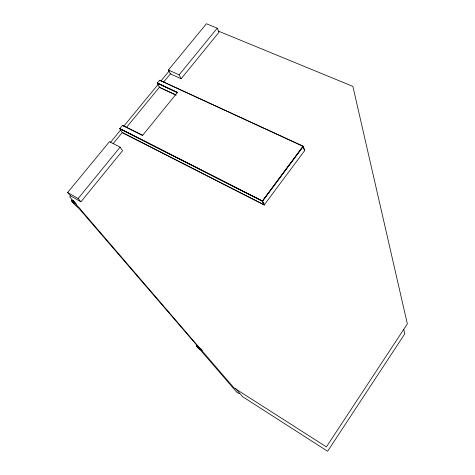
<?xml version="1.0" encoding="UTF-8"?>
<svg xmlns="http://www.w3.org/2000/svg" width="475" height="475" viewBox="0 0 475 475"><rect width="100%" height="100%" fill="white"/><g stroke="black" fill="none" stroke-linecap="round" stroke-linejoin="round"><path stroke-width="0.71" d="M157.314 83.268L177.282 92.572L157.284 82.935M142.72 135.227L122.514 125.364L119.771 128.678L122.348 132.602M177.246 92.756L177.264 92.435M303.068 146.211L262.426 201.091L264.385 204.808M304.594 150.7L303.21 146.336M72.289 201.311L76.012 203.555M142.346 135.333L142.684 135.363M264.32 204.796L304.617 150.67M262.473 200.86L303.032 146.407M262.639 201.008L303.192 146.561M142.589 135.417L177.412 92.494M80.916 201.822L78.149 198.544L120.104 147.149L109.493 141.615L67.64 192.506L70.46 195.801L80.916 201.822L122.55 150.7L120.104 147.149M181.141 78.749L179.146 74.836L217.247 28.167L206.423 23.75L168.399 69.991L170.442 73.91L181.141 78.749L218.963 32.306L217.247 28.167M110.277 142.631L121.083 129.449M123.898 126.053L158.228 84.295M160.995 80.91L169.504 70.579M70.704 195.397L69.748 196.917L233.819 387.754L326.39 446.91L407.354 323.885L352.878 86.391L218.464 31.142M113.056 143.765L122.467 132.287M126.237 127.698L159.648 86.967M163.412 82.377L170.941 73.198M157.278 82.977L159.754 80.204L303.121 146.223M239.252 393.733L236.752 392.172L199.625 349.143M79.966 208.531L77.122 206.845L74.171 204.001L71.618 201.044L71.618 200.058L73.643 201.014M264.231 204.927L122.491 132.727M202.196 350.55L198.099 347.955L196.84 346.507L197.018 345.806M262.426 201.091L119.807 128.654M168.399 69.991L179.146 74.836M302.997 146.252L159.671 80.275M157.35 83.072L177.395 92.358M196.781 345.753L197.268 346.026M159.76 87.442L175.708 94.863M159.624 87.453L176.189 95.154M72.687 200.877L74.433 201.881M142.417 135.47L122.479 125.388M119.908 128.588L262.277 200.907M119.872 128.79L262.224 201.121M122.639 132.703L264.13 204.85M304.528 150.433L303.258 146.353M67.64 192.506L78.149 198.544M73.993 201.364L71.618 200.058M75.875 203.306L71.618 201.044M200.569 348.692L201.317 349.327M198.835 348.472L201.934 350.378M198.722 346.72L196.816 345.551L197.63 346.536M199.631 347.73C192.411 342.142 199.488 348.412 196.84 346.507M200.753 348.953L201.252 349.273M197.262 346.774L198.241 347.902M72.847 201.263L71.998 200.278L72.675 200.996M75.816 204.725L76.76 205.823M77.704 206.922L197.743 346.328M72.295 201.501L74.278 203.805M197.618 346.786L198.455 347.753M235.38 388.271L242.612 396.696L327.608 451.25L404.765 333.854L403.798 329.573M157.243 83.149L159.487 87.329M262.592 201.192L264.296 204.814M262.372 201.252L264.076 204.873M197.072 345.931L197.202 346.299"/></g></svg>
